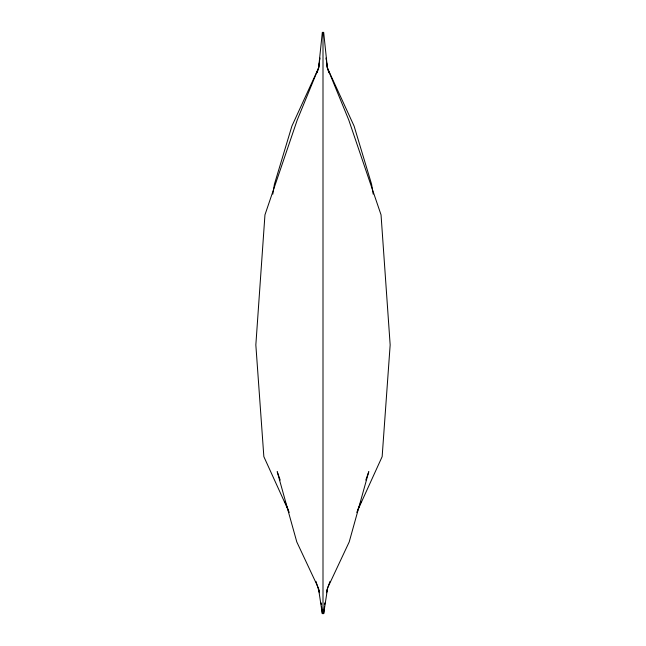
<?xml version="1.0" encoding="UTF-8"?>
<svg xmlns="http://www.w3.org/2000/svg" width="646" height="646" viewBox="0 0 646 646"><rect width="100%" height="100%" fill="white"/><g stroke="black" fill="none" stroke-linecap="round" stroke-linejoin="round"><path stroke-width="0.97" d="M322.33 32.3L318.599 67.967L317.089 72.764M324.397 606.828L323.67 613.7L327.619 587.925L330.017 581.36M324.607 604.866L324.817 602.904M319.455 62L318.599 67.967L297.241 119.978L264.957 214.843L255.84 344.916L263.851 456.649L289.246 512.415M319.746 60.013L320.028 58.027M272.814 194.139L274.413 184.247L291.895 126.107L318.599 67.967L319.407 63.106M326.577 592.737L327.619 587.925L349.203 541.946L368.793 471.645L365.806 480.083M326.561 591.728L327.619 587.925M357.456 510.631L361.211 501.344M356.754 512.415L382.149 456.649L390.16 344.916L381.043 214.843L348.759 119.978L327.401 67.967L326.593 63.106M319.439 591.728L318.381 587.925L296.797 541.946L277.207 471.645L280.194 480.083M284.789 501.344L288.544 510.631M315.983 581.36L319.423 592.737M328.911 72.764L327.401 67.967L326.545 62M373.186 194.139L371.587 184.247L354.105 126.107L327.401 67.967L323.67 32.3M318.381 587.925L322.33 613.7L321.603 606.828M325.972 58.027L326.254 60.013M321.183 602.904L321.393 604.866M323 32.3L323 613.7"/></g></svg>
